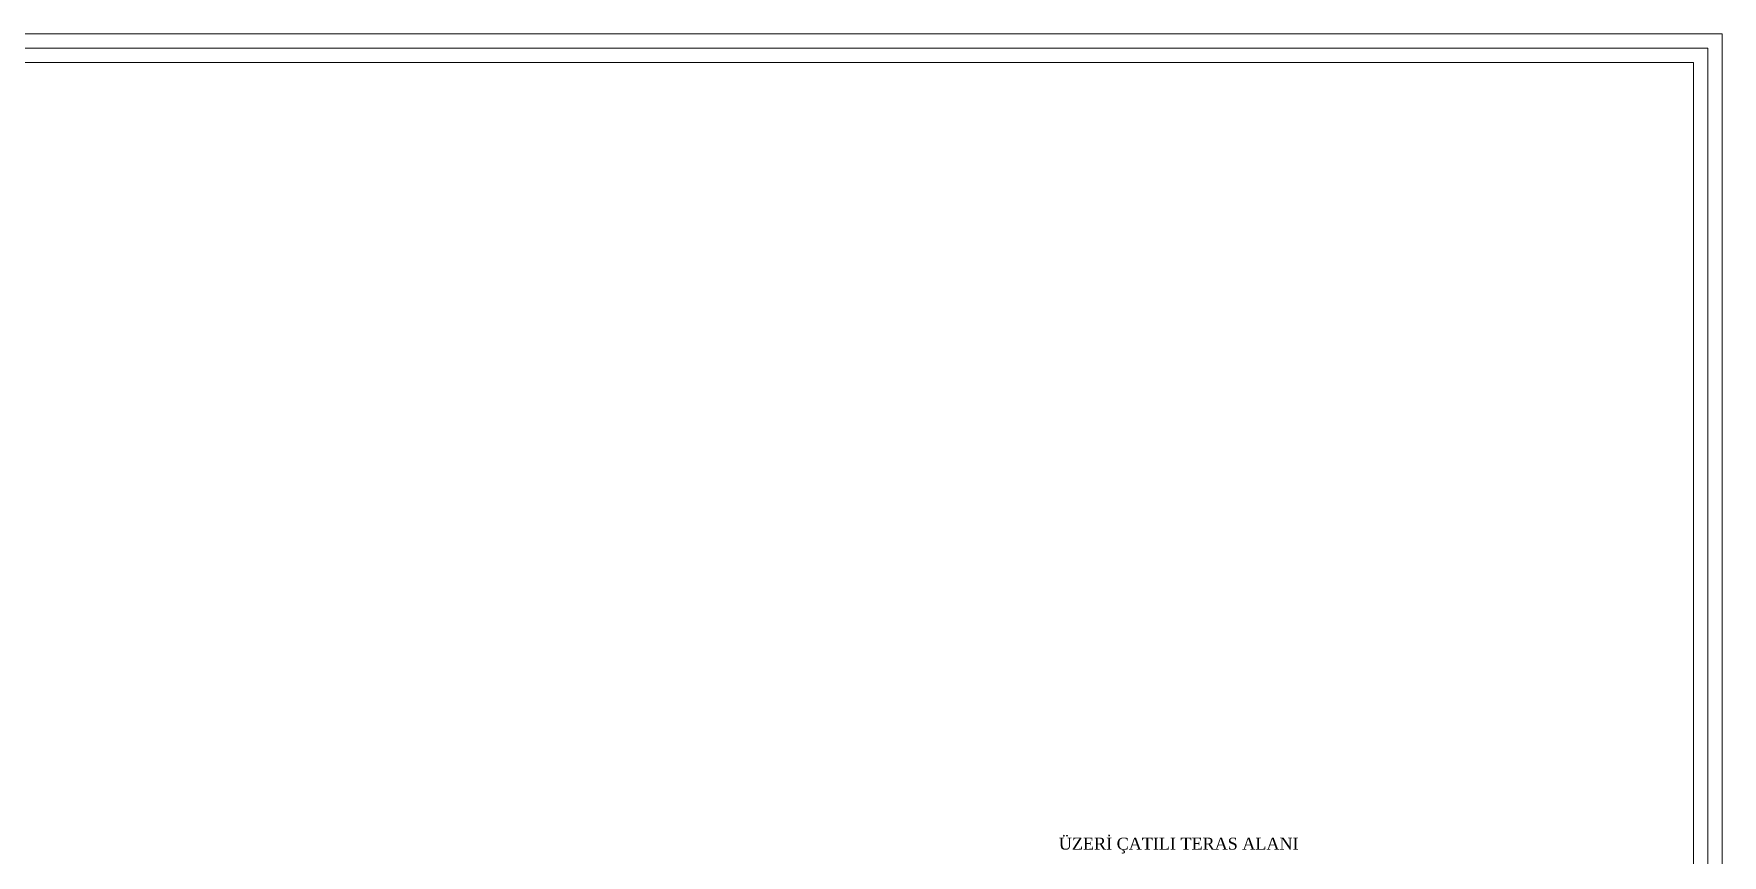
# Model space of a CAD drawing. Header units: millimetres. Extents: x -16104 to 67872, y -88009 to 12107.
# Drawn here: x 66109 to 67872, y -5810 to -4952 of the extents above; entities that cross this region are included whole.
import ezdxf

# ---------------------------------------------------------------- set-up
doc = ezdxf.new("R2010")
doc.units = ezdxf.units.MM
doc.layers.add('c05', color=32, linetype='Continuous', lineweight=13)
doc.layers.add('kolon', color=1, linetype='Continuous', lineweight=5)
doc.styles.add('ÖLÇÜ', font='times.ttf', dxfattribs={"height": 15})

msp = doc.modelspace()

# ---------------------------------------------------------------- linework, layer by layer
at = {"layer": 'c05'}
for points in [[(67871.5, -8120), (67871.5, -8330.3), (64341.3, -8330.3), (64341.3, -4952.5), (67871.5, -4952.5), (67871.5, -6808.6)], [(67871.5, -8120), (67871.5, -8330.3), (64341.3, -8330.3), (64341.3, -4952.5), (67871.5, -4952.5), (67871.5, -6808.6)], [(67856.5, -8120), (67856.5, -8315.3), (64356.3, -8315.3), (64356.3, -4967.5), (67856.5, -4967.5), (67856.5, -6808.6)], [(67841.5, -8120), (67841.5, -8300.3), (64371.3, -8300.3), (64371.3, -4982.5), (67841.5, -4982.5), (67841.5, -6808.6)]]:
    msp.add_lwpolyline(points, dxfattribs=at)

# ---------------------------------------------------------------- texts
at = {"layer": 'kolon', "style": 'ÖLÇÜ'}
msp.add_text('ÜZERİ ÇATILI TERAS ALANI', height=12.5, dxfattribs=at).set_placement((67179.2, -5803.7))

doc.saveas('drawing.dxf')
